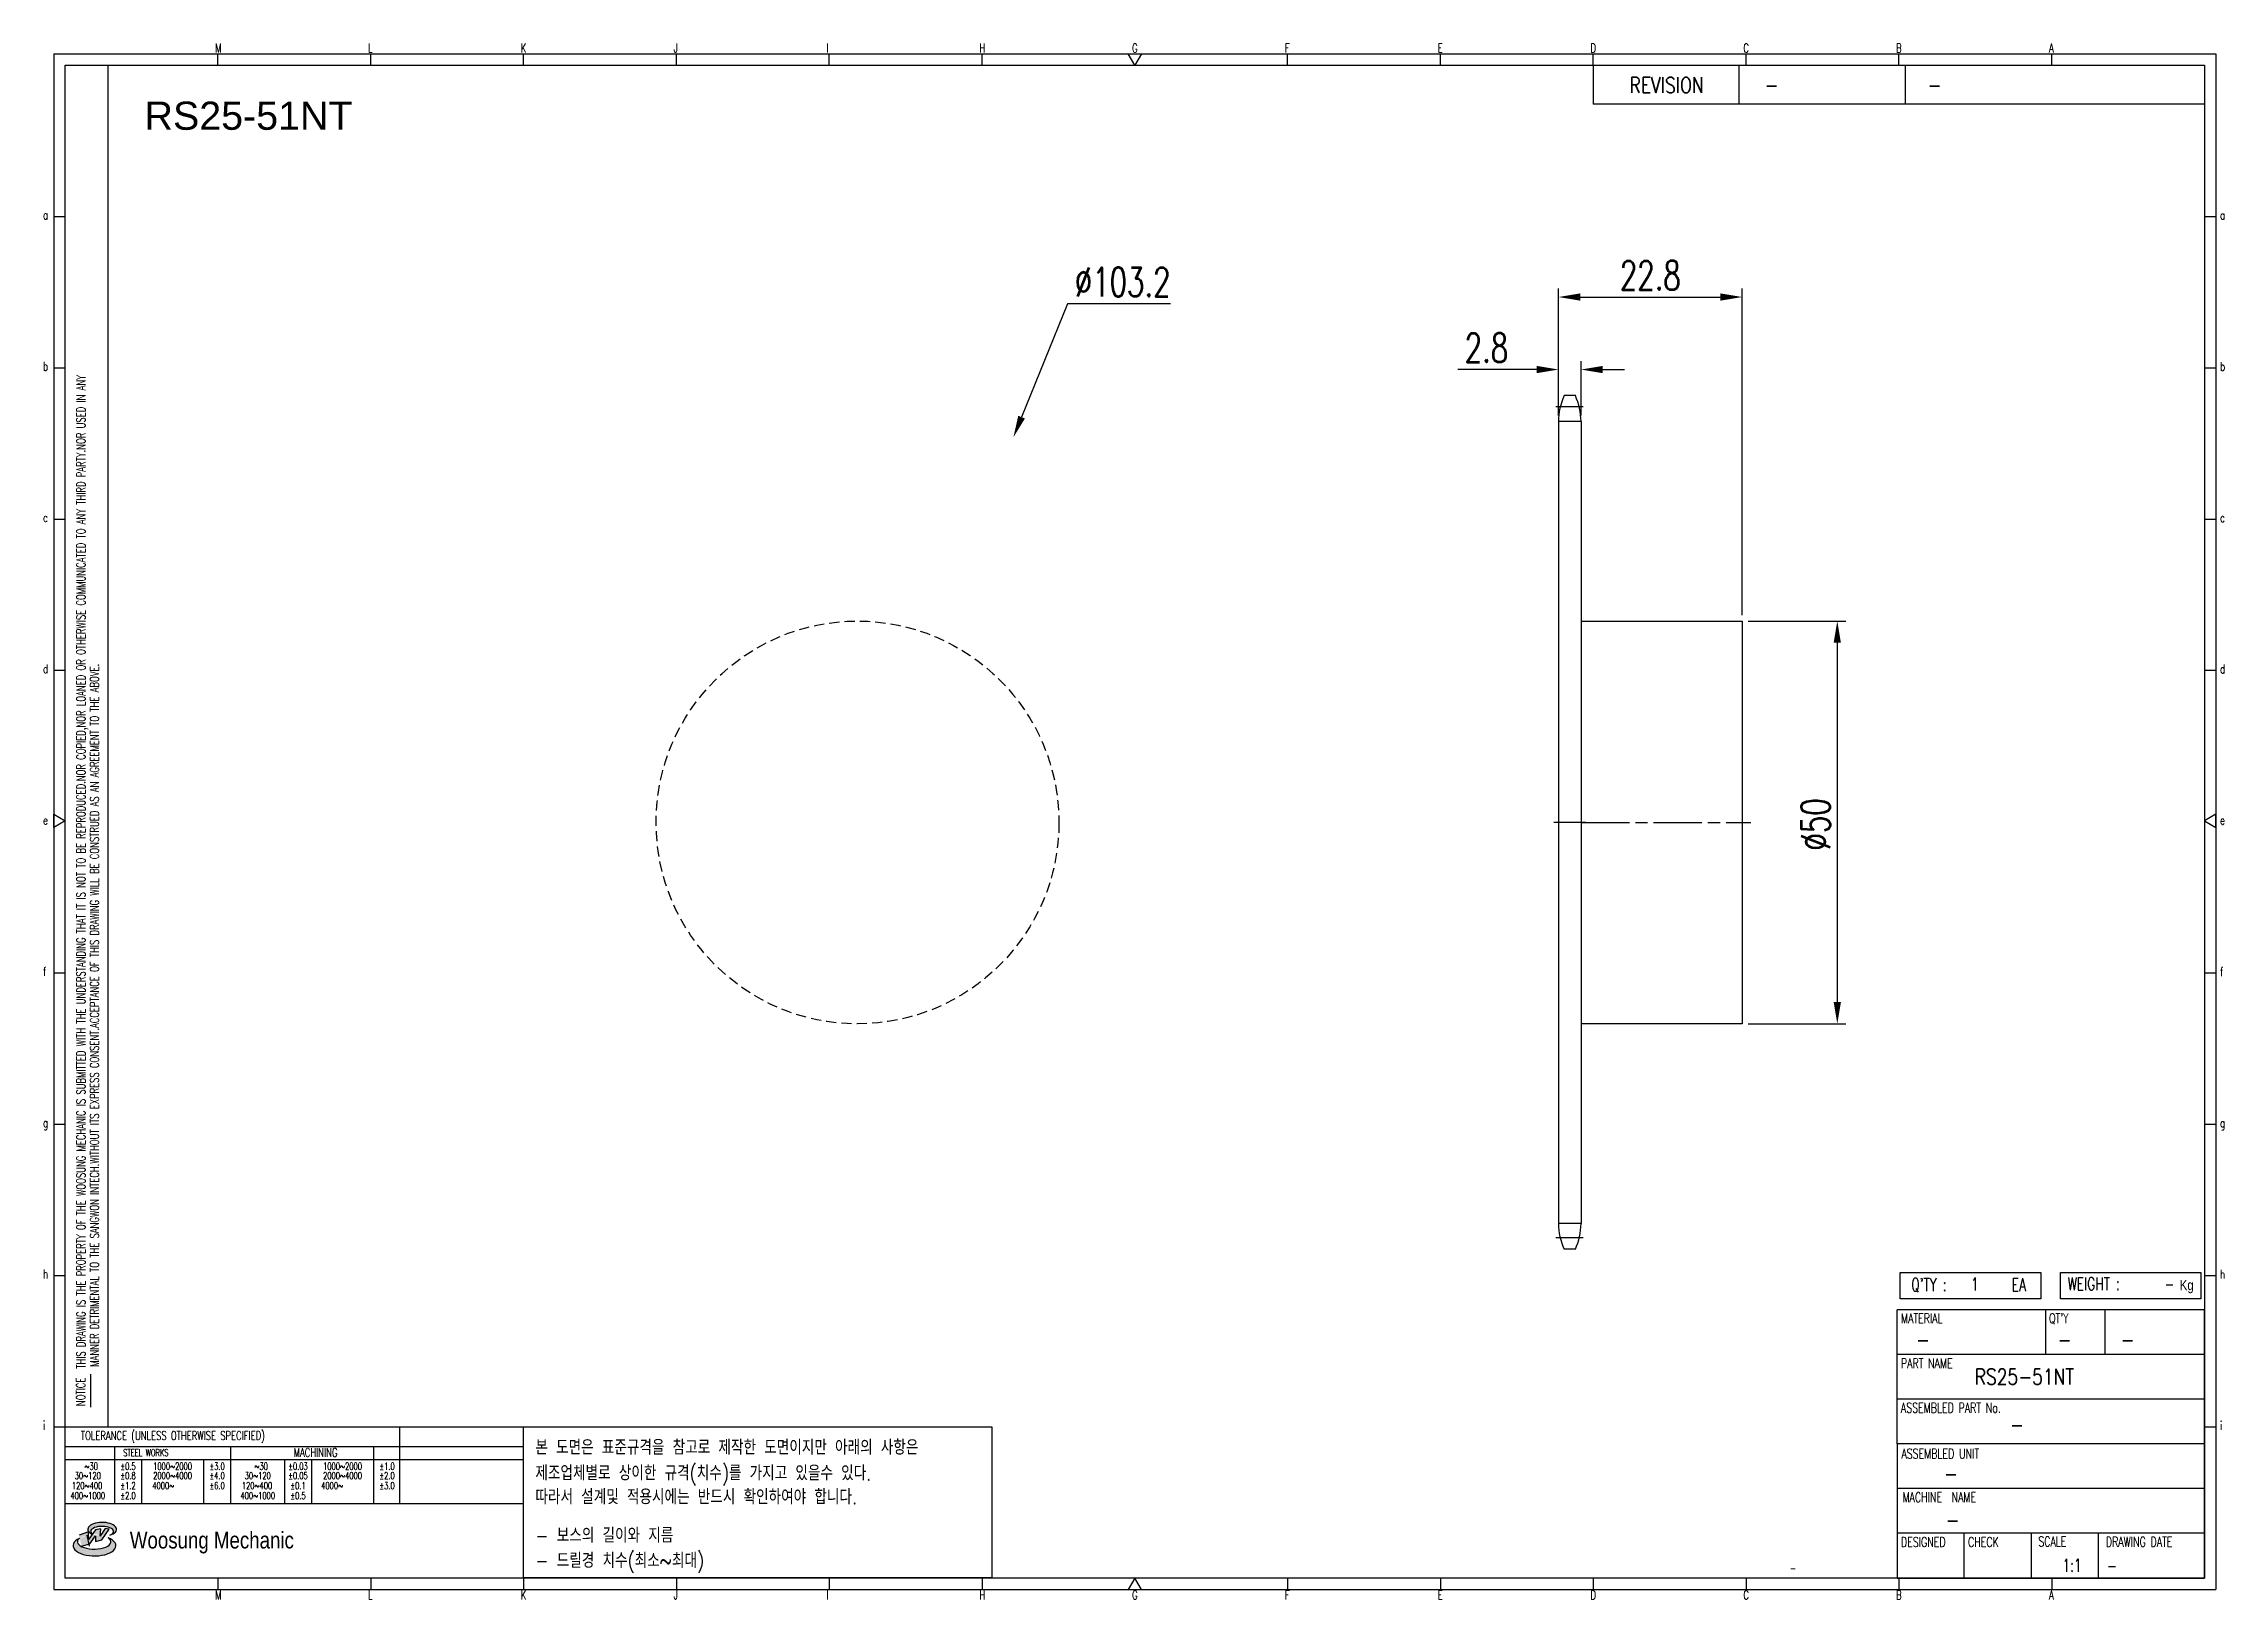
# Model space of a CAD drawing. Header units: millimetres. Extents: x -67631 to -67361, y 2112 to 2305.
import ezdxf
from ezdxf.enums import TextEntityAlignment as Align

# ---------------------------------------------------------------- set-up
doc = ezdxf.new("R2010")
doc.units = ezdxf.units.MM
for name, pattern in [('AM_ISO02W050', [7.5, 6, -1.5]), ('AM_ISO02W050x2', [3.75, 3, -0.75]), ('AM_ISO08W050', [18, 12, -1.5, 3, -1.5]), ('AM_ISO08W050x2', [9, 6, -0.75, 1.5, -0.75]), ('HIDDEN', [9.525, 6.35, -3.175])]:
    doc.linetypes.add(name, pattern=pattern)
for name, color, linetype, lineweight in [('AM_3N', 6, 'AM_ISO02W050', 25), ('AM_7', 4, 'AM_ISO08W050', 25), ('AM_7N', 4, 'AM_ISO08W050', 25)]:
    doc.layers.add(name, color=color, linetype=linetype, lineweight=lineweight)
for name, color, linetype in [('S-DIM', 7, 'Continuous'), ('TITLE', 7, 'Continuous'), ('도면레이아웃', 7, 'Continuous')]:
    doc.layers.add(name, color=color, linetype=linetype)
doc.styles.add('HAN', font='ROMANS.shx', dxfattribs={"width": 0.7, "bigfont": 'whgtxt.shx'})
doc.styles.add('HKD_ST2', font='romans.shx', dxfattribs={"width": 0.7, "height": 4, "bigfont": '@extfont2.shx'})
doc.styles.add('HSG', font='SIMPLEX.shx', dxfattribs={"width": 0.7, "bigfont": 'HSG.shx'})
doc.styles.add('ROMANS', font='romans.shx', dxfattribs={"width": 0.7, "bigfont": 'whgtxt.shx'})
doc.styles.add('SLDTEXTSTYLE4', font='arial.ttf', dxfattribs={"width": 0.8})
doc.styles.get("Standard").update_dxf_attribs({"font": 'arial.ttf'})
doc.dimstyles.new('APP4.5', dxfattribs={"dimscale": 1.5, "dimtxt": 2.4, "dimasz": 1.8, "dimexe": 0.7, "dimexo": 0.5, "dimgap": 0.6, "dimtad": 1, "dimtoh": 1, "dimdec": 1, "dimrnd": 0.01, "dimzin": 9, "dimdsep": 46, "dimtxsty": 'HSG', "dimcen": 0, "dimclrd": 1, "dimclre": 1, "dimclrt": 256, "dimazin": 2, "dimtp": 1, "dimtm": 1, "dimtfac": 0.5, "dimtdec": 1, "dimtofl": 0, "dimtmove": 0, "dimatfit": 3, "dimfxl": 0.7, "dimtvp": 1, "dimtolj": 2, "dimlwd": -1, "dimlwe": -1, "dimarcsym": 0})

# ---------------------------------------------------------------- blocks, each defined once
blk = doc.blocks.new('fyjkfytuj')
for p, q in [((-66537.93, 409.63), (-66517.93, 409.63)), ((-66517.93, 409.63), (-66517.93, 359.63)), ((-66517.93, 359.63), (-66537.93, 359.63))]:
    blk.add_line(p, q)
at = {"layer": 'AM_7N', "linetype": 'AM_ISO08W050x2'}
blk.add_line((-66537.93, 384.63), (-66516.85, 384.63), dxfattribs=at)
blk = doc.blocks.new('SUYWSHJH')
at = {"layer": '도면레이아웃'}
h = blk.add_hatch(color=10, dxfattribs=at)
h.paths.add_polyline_path([(1.544, 35.177), (1.554, 34.966), (1.779, 35.034), (2.054, 35.422), (1.908, 35.446), (1.728, 35.167), (1.741, 35.439), (1.547, 35.405), (1.292, 35.041), (1.295, 35.33), (0.943, 35.208), (1.03, 34.8), (1.336, 34.885)])
edge = h.paths.add_edge_path()
edge.add_ellipse((1.795, 35.421), major_axis=(-0.53, 0), ratio=0.487785, start_angle=122.36065, end_angle=403.39574)
edge.add_line((1.411, 35.244), (1.419, 35.261))
edge.add_ellipse((1.798, 35.344), major_axis=(-0.423, 0), ratio=0.444396, start_angle=131.58977, end_angle=386.19408, ccw=False)
edge = h.paths.add_edge_path()
edge.add_ellipse((1.512, 34.815), major_axis=(-0.793, 0), ratio=0.480113, start_angle=314.67633, end_angle=590.85213)
edge.add_ellipse((1.501, 34.958), major_axis=(-0.62, 0), ratio=0.43311, start_angle=331.7024, end_angle=574.42495, ccw=False)
for p, q in [((0, 90.118), (80.15, 90.118)), ((0, 90.118), (0, 33.191)), ((6.089, 89.693), (6.089, 90.118)), ((11.753, 89.693), (11.753, 90.118)), ((17.418, 89.693), (17.418, 90.118)), ((23.082, 89.693), (23.082, 90.118)), ((28.746, 89.693), (28.746, 90.118)), ((34.411, 89.693), (34.411, 90.118)), ((45.739, 89.693), (45.739, 90.118)), ((51.404, 89.693), (51.404, 90.118)), ((57.068, 89.693), (57.068, 90.118)), ((62.732, 89.693), (62.732, 90.118)), ((68.397, 89.693), (68.397, 90.118)), ((74.061, 89.693), (74.061, 90.118)), ((80.15, 90.118), (80.15, 33.191)), ((0, 84.085), (0.425, 84.085)), ((79.725, 84.085), (80.15, 84.085)), ((0, 78.478), (0.425, 78.478)), ((79.725, 78.478), (80.15, 78.478)), ((0, 72.87), (0.425, 72.87)), ((79.725, 72.87), (80.15, 72.87)), ((0, 67.262), (0.425, 67.262)), ((79.725, 67.262), (80.15, 67.262)), ((0, 56.047), (0.425, 56.047)), ((79.725, 56.047), (80.15, 56.047)), ((0, 50.439), (0.425, 50.439)), ((79.725, 50.439), (80.15, 50.439)), ((0, 44.832), (0.425, 44.832)), ((79.725, 44.832), (80.15, 44.832)), ((1.377, 39.947), (1.377, 41.174)), ((0, 39.224), (0.425, 39.224)), ((79.725, 39.224), (80.15, 39.224)), ((0, 33.191), (80.15, 33.191)), ((6.089, 33.616), (6.089, 33.191)), ((11.753, 33.616), (11.753, 33.191)), ((17.418, 33.616), (17.418, 33.191)), ((23.082, 33.616), (23.082, 33.191)), ((28.746, 33.616), (28.746, 33.191)), ((34.411, 33.616), (34.411, 33.191)), ((45.739, 33.616), (45.739, 33.191)), ((51.404, 33.616), (51.404, 33.191)), ((57.068, 33.616), (57.068, 33.191)), ((62.732, 33.616), (62.732, 33.191)), ((68.397, 33.616), (68.397, 33.191)), ((74.061, 33.616), (74.061, 33.191))]:
    blk.add_line(p, q)
at = {"color": 2}
for p, q in [((2.017, 39.224), (2.017, 89.693)), ((0.425, 39.224), (17.418, 39.224)), ((12.816, 39.224), (12.816, 36.382)), ((17.418, 33.616), (17.418, 39.224)), ((0.425, 38.487), (17.418, 38.487)), ((0.425, 38.012), (17.418, 38.012)), ((2.257, 38.487), (2.257, 36.382)), ((3.257, 38.012), (3.257, 36.382)), ((5.557, 38.012), (5.557, 36.382)), ((6.557, 38.5), (6.557, 36.382)), ((8.557, 38.012), (8.557, 36.382)), ((9.557, 38.026), (9.557, 36.382)), ((11.857, 38.487), (11.857, 36.382)), ((0.425, 36.382), (17.418, 36.382))]:
    blk.add_line(p, q, dxfattribs=at)
at = {"color": 6, "ltscale": 0.5}
for p, q in [((57.068, 89.693), (57.068, 88.246)), ((62.47, 89.693), (62.47, 88.246)), ((68.635, 89.693), (68.635, 88.246)), ((79.725, 88.246), (57.068, 88.246)), ((68.336, 38.59), (68.336, 43.563)), ((79.725, 43.563), (68.336, 43.563)), ((73.827, 43.563), (73.827, 41.905)), ((76.037, 43.563), (76.037, 41.905)), ((79.725, 38.59), (79.725, 43.563)), ((79.725, 41.905), (68.336, 41.905)), ((79.725, 40.248), (68.336, 40.248)), ((68.336, 38.59), (68.336, 33.616)), ((79.725, 38.59), (68.336, 38.59)), ((79.725, 33.616), (79.725, 38.59)), ((79.725, 36.932), (68.336, 36.932)), ((79.725, 35.274), (68.336, 35.274)), ((70.822, 33.616), (70.822, 35.274)), ((73.309, 33.616), (73.309, 35.274)), ((75.796, 33.616), (75.796, 35.274)), ((68.336, 33.616), (79.725, 33.616))]:
    blk.add_line(p, q, dxfattribs=at)
for points in [[(40.075, 89.693), (39.83, 90.118), (40.32, 90.118)], [(0.425, 89.693), (79.725, 89.693), (79.725, 33.616), (0.425, 33.616)], [(0.425, 61.679), (0, 61.433), (0, 61.924)], [(79.725, 61.679), (80.15, 61.433), (80.15, 61.924)], [(40.075, 33.616), (39.83, 33.191), (40.32, 33.191)]]:
    blk.add_lwpolyline(points, close=True)
at = {"layer": 'TITLE', "color": 20}
for p, q in [((68.449, 43.961), (68.449, 44.936)), ((68.449, 44.936), (73.654, 44.936)), ((73.654, 44.936), (73.654, 43.961)), ((74.39, 43.961), (74.39, 44.936)), ((74.39, 44.936), (79.595, 44.936)), ((79.595, 44.936), (79.595, 43.961)), ((73.654, 43.961), (68.449, 43.961)), ((79.595, 43.961), (74.39, 43.961))]:
    blk.add_line(p, q, dxfattribs=at)
at = {"layer": '도면레이아웃'}
for p, q in [((1.295, 35.33), (0.943, 35.208)), ((1.03, 34.8), (1.336, 34.885)), ((1.224, 35.208), (1.311, 34.8)), ((1.224, 35.208), (1.224, 35.208)), ((1.547, 35.405), (1.292, 35.041)), ((1.292, 35.041), (1.295, 35.33)), ((1.336, 34.885), (1.544, 35.177)), ((1.419, 35.261), (1.411, 35.244)), ((1.544, 35.177), (1.554, 34.966)), ((1.741, 35.439), (1.547, 35.405)), ((1.554, 34.966), (1.779, 35.034)), ((1.908, 35.446), (1.728, 35.167)), ((1.728, 35.167), (1.741, 35.439)), ((1.779, 35.034), (2.054, 35.422)), ((2.054, 35.422), (1.908, 35.446))]:
    blk.add_line(p, q, dxfattribs=at)
for centre, major_axis, ratio, start_param, end_param in [((1.795, 35.421), (-0.53, 0), 0.487785, 2.135596, 7.040584), ((1.512, 34.815), (-0.793, 0), 0.480113, 5.492138, 10.312315), ((1.501, 34.958), (-0.62, 0), 0.43311, 5.789299, 10.025607), ((1.798, 35.344), (-0.423, 0), 0.444396, 2.296675, 6.740358)]:
    blk.add_ellipse(centre, major_axis=major_axis, ratio=ratio, start_param=start_param, end_param=end_param, dxfattribs=at)
at = {"color": 4, "style": 'HKD_ST2', "width": 0.7}
for s, p in [('M', (5.988, 90.164)), ('L', (11.652, 90.164)), ('K', (17.316, 90.164)), ('J', (22.981, 90.164)), ('I', (28.645, 90.164)), ('H', (34.309, 90.164)), ('G', (39.974, 90.164)), ('F', (45.638, 90.164)), ('E', (51.302, 90.164)), ('D', (56.967, 90.164)), ('C', (62.631, 90.164)), ('B', (68.295, 90.164)), ('A', (73.96, 90.164)), ('a', (-0.395, 83.976)), ('a', (80.305, 83.97)), ('b', (-0.395, 78.368)), ('b', (80.305, 78.362)), ('c', (-0.395, 72.76)), ('c', (80.305, 72.754)), ('d', (-0.395, 67.153)), ('d', (80.305, 67.147)), ('e', (-0.395, 61.545)), ('e', (80.305, 61.539)), ('f', (-0.395, 55.937)), ('f', (80.305, 55.931)), ('g', (-0.395, 50.33)), ('g', (80.305, 50.324)), ('h', (-0.395, 44.722)), ('h', (80.305, 44.716)), ('i', (-0.395, 39.114)), ('i', (80.305, 39.108)), ('M', (5.988, 32.824)), ('L', (11.652, 32.824)), ('K', (17.316, 32.824)), ('J', (22.981, 32.824)), ('I', (28.645, 32.824)), ('H', (34.309, 32.824)), ('G', (39.974, 32.824)), ('F', (45.638, 32.824)), ('E', (51.302, 32.824)), ('D', (56.967, 32.824)), ('C', (62.631, 32.824)), ('B', (68.295, 32.824)), ('A', (73.96, 32.824))]:
    blk.add_text(s, height=0.326, dxfattribs=at).set_placement(p)
for s, height, style, width, p in [('REVISION', 0.5806, 'HAN', 0.8, (58.415, 88.664)), ('-', 0.581, 'HAN', 0.8, (63.426, 88.664)), ('-', 0.581, 'HAN', 0.8, (69.468, 88.664)), ("Q'TY : ", 0.4746, 'HKD_ST2', 0.7, (68.857, 44.253)), ('1', 0.475, 'HKD_ST2', 0.7, (71.071, 44.275)), ('EA', 0.4746, 'HKD_ST2', 0.7, (72.578, 44.253)), ('WEIGHT : ', 0.4746, 'HKD_ST2', 0.7, (74.65, 44.286)), ('-', 0.581, 'HAN', 0.8, (69.029, 42.157)), ('-', 0.581, 'HAN', 0.8, (74.289, 42.157)), ('-', 0.581, 'HAN', 0.8, (76.623, 42.157)), ('-', 0.581, 'HAN', 0.8, (72.515, 39.013)), ('-', 0.581, 'HAN', 0.8, (70.067, 37.189)), ('-', 0.581, 'HAN', 0.8, (70.126, 35.48)), ('1:1', 0.4746, 'HKD_ST2', 0.7, (74.458, 33.848)), ('-', 0.475, 'HKD_ST2', 0.7, (76.112, 33.837))]:
    blk.add_text(s, height=height, dxfattribs=dict(style=style, width=width)).set_placement(p)
at = {"color": 2, "style": 'HKD_ST2', "width": 0.7}
for s, p in [(' THIS DRAWING IS THE PROPERTY OF THE WOOSUNG MECHANIC IS SUBMITTED WITH THE UNDERSTANDING THAT IT IS NOT TO BE REPRODUCED.NOR COPIED,NOR LOANED OR OTHERWISE COMMUNICATED TO ANY THIRD PARTY.NOR USED IN ANY', (1.173, 41.217)), ('MANNER DETRIMENTAL TO THE SANGWON INTECH.WITHOUT ITS EXPRESS CONSENT.ACCEPTANCE OF THIS DRAWING WILL BE CONSTRUED AS AN AGREEMENT TO THE ABOVE.', (1.672, 41.447))]:
    blk.add_text(s, height=0.326266, rotation=90, dxfattribs=at).set_placement(p)
at = {"style": 'HKD_ST2', "width": 0.7}
blk.add_text('-', height=0.475, dxfattribs=at).set_placement((78.613, 44.286), align=Align.RIGHT)
at = {"color": 4, "style": 'HKD_ST2', "width": 0.7}
for s, height, p in [('MATERIAL', 0.3651, (68.474, 43.425)), ("QT'Y", 0.3651, (73.965, 43.425)), ('PART NAME', 0.3651, (68.474, 41.756)), ('ASSEMBLED PART No.', 0.36511, (68.474, 40.109)), ('ASSEMBLED UNIT', 0.36511, (68.49, 38.408)), ('MACHINE  NAME', 0.36511, (68.532, 36.794)), ('DESIGNED', 0.3651, (68.474, 35.136)), ('CHECK', 0.3651, (70.961, 35.136)), ('SCALE', 0.3651, (73.566, 35.153)), ('DRAWING DATE', 0.36511, (76.071, 35.141))]:
    blk.add_text(s, height=height, dxfattribs=at).set_placement(p, align=Align.TOP_LEFT)
at = {"style": 'HKD_ST2', "width": 0.7}
blk.add_text('NOTICE', height=0.3263, rotation=90, dxfattribs=at).set_placement((1.163, 39.988))
for s, height, style, width, p in [('TOLERANCE (UNLESS OTHERWISE SPECIFIED)', 0.32627, 'HKD_ST2', 0.7, (4.417, 38.896)), ('-', 0.326, 'ROMANS', 0.65, (64.469, 33.975))]:
    blk.add_text(s, height=height, dxfattribs=dict(style=style, width=width)).set_placement(p, align=Align.MIDDLE_CENTER)
at = {"color": 4, "style": 'HKD_ST2', "width": 0.7}
for s, height, p in [('STEEL WORKS', 0.26101, (3.416, 38.268)), ('MACHINING', 0.3263, (9.707, 38.27)), ('%%P0.5', 0.261, (2.757, 37.762)), ('%%P0.8', 0.261, (2.757, 37.411)), ('%%P3.0', 0.261, (6.057, 37.762)), ('%%P4.0', 0.261, (6.057, 37.411)), ('%%P0.03', 0.261, (9.057, 37.762)), ('%%P0.05', 0.261, (9.057, 37.411)), ('%%P1.0', 0.261, (12.357, 37.762)), ('%%P2.0', 0.261, (12.357, 37.411)), ('%%P1.2', 0.261, (2.757, 37.045)), ('%%P2.0', 0.261, (2.757, 36.67)), ('%%P6.0', 0.261, (6.057, 37.045)), ('%%P0.1', 0.261, (9.057, 37.045)), ('%%P0.5', 0.261, (9.057, 36.67)), ('%%P3.0', 0.261, (12.357, 37.045))]:
    blk.add_text(s, height=height, dxfattribs=at).set_placement(p, align=Align.MIDDLE)
for s, height, p in [('30%%126120', 0.261, (1.263, 37.411)), ('%%12630', 0.261, (1.389, 37.762)), ('2000%%1264000', 0.26101, (4.407, 37.411)), ('1000%%1262000', 0.26101, (4.407, 37.762)), ('30%%126120', 0.261, (7.563, 37.411)), ('%%12630', 0.261, (7.689, 37.762)), ('2000%%1264000', 0.26101, (10.707, 37.411)), ('1000%%1262000', 0.26101, (10.707, 37.762)), ('400%%1261000', 0.26101, (1.263, 36.67)), ('120%%126400', 0.26101, (1.237, 37.045)), ('4000%%126', 0.261, (4.061, 37.045)), ('400%%1261000', 0.26101, (7.563, 36.67)), ('120%%126400', 0.26101, (7.537, 37.045)), ('4000%%126', 0.261, (10.321, 37.045))]:
    blk.add_text(s, height=height, dxfattribs=at).set_placement(p, align=Align.MIDDLE_CENTER)
at = {"color": 1, "style": 'SLDTEXTSTYLE4', "width": 0.8}
blk.add_text('Woosung Mechanic', height=0.61957, dxfattribs=at).set_placement((2.822, 34.711))
at = {"layer": 'TITLE', "width": 0.8}
blk.add_text('Kg', height=0.3789, dxfattribs=at).set_placement((78.807, 44.286))
blk = doc.blocks.new('*D22')
at = {"layer": 'Defpoints', "color": 0, "transparency": 16777216}
for p in [(-67440.61, 2264.69), (-67443.41, 2258.25), (-67440.61, 2258.25)]:
    blk.add_point(p, dxfattribs=at)
at = {"layer": 'S-DIM', "color": 1, "transparency": 16777216}
for p, q in [((-67446.11, 2264.69), (-67455.89, 2264.69)), ((-67443.41, 2259), (-67443.41, 2265.74)), ((-67440.61, 2259), (-67440.61, 2265.74)), ((-67437.91, 2264.69), (-67435.21, 2264.69))]:
    blk.add_line(p, q, dxfattribs=at)
for points in [[(-67446.11, 2265.14), (-67446.11, 2264.24), (-67443.41, 2264.69)], [(-67437.91, 2265.14), (-67437.91, 2264.24), (-67440.61, 2264.69)]]:
    blk.add_solid(points, dxfattribs=at)
at = {"layer": 'S-DIM', "transparency": 16777216, "insert": (-67452.35, 2267.39), "char_height": 3.6, "attachment_point": 5, "style": 'HSG'}
blk.add_mtext('\\A2;2.8', dxfattribs=at)
blk = doc.blocks.new('*D23')
at = {"layer": 'Defpoints', "color": 0, "transparency": 16777216}
for p in [(-67420.61, 2273.69), (-67443.41, 2258.25), (-67420.61, 2233.47)]:
    blk.add_point(p, dxfattribs=at)
at = {"layer": 'S-DIM', "color": 1, "transparency": 16777216}
for p, q in [((-67443.41, 2259), (-67443.41, 2274.74)), ((-67420.61, 2234.22), (-67420.61, 2274.74)), ((-67440.71, 2273.69), (-67423.31, 2273.69))]:
    blk.add_line(p, q, dxfattribs=at)
for points in [[(-67440.71, 2274.14), (-67440.71, 2273.24), (-67443.41, 2273.69)], [(-67423.31, 2274.14), (-67423.31, 2273.24), (-67420.61, 2273.69)]]:
    blk.add_solid(points, dxfattribs=at)
at = {"layer": 'S-DIM', "transparency": 16777216, "insert": (-67432.01, 2276.39), "char_height": 3.6, "attachment_point": 5, "style": 'HSG'}
blk.add_mtext('\\A2;22.8', dxfattribs=at)
blk = doc.blocks.new('*D24')
at = {"layer": 'Defpoints', "color": 0, "transparency": 16777216}
for p in [(-67420.61, 2233.47), (-67420.61, 2183.47), (-67408.8, 2183.47)]:
    blk.add_point(p, dxfattribs=at)
at = {"layer": 'S-DIM', "color": 1, "transparency": 16777216}
for p, q in [((-67419.86, 2233.47), (-67407.75, 2233.47)), ((-67408.8, 2230.77), (-67408.8, 2186.17)), ((-67419.86, 2183.47), (-67407.75, 2183.47))]:
    blk.add_line(p, q, dxfattribs=at)
for points in [[(-67409.25, 2230.77), (-67408.35, 2230.77), (-67408.8, 2233.47)], [(-67409.25, 2186.17), (-67408.35, 2186.17), (-67408.8, 2183.47)]]:
    blk.add_solid(points, dxfattribs=at)
at = {"layer": 'S-DIM', "transparency": 16777216, "insert": (-67411.5, 2208.23), "char_height": 3.6, "attachment_point": 5, "rotation": 90, "style": 'HSG'}
blk.add_mtext('\\A2;%%c50', dxfattribs=at)
blk = doc.blocks.new('*D25')
at = {"layer": 'Defpoints', "color": 0, "transparency": 16777216}
for p in [(-67511.07, 2256.28), (-67549.77, 2160.66)]:
    blk.add_point(p, dxfattribs=at)
at = {"layer": 'S-DIM', "color": 1, "transparency": 16777216}
for p, q in [((-67504.35, 2272.86), (-67510.05, 2258.78)), ((-67491.57, 2272.86), (-67504.35, 2272.86))]:
    blk.add_line(p, q, dxfattribs=at)
blk.add_solid([(-67510.47, 2258.95), (-67509.64, 2258.61), (-67511.07, 2256.28)], dxfattribs=at)
at = {"layer": 'S-DIM', "transparency": 16777216, "insert": (-67497.51, 2275.56), "char_height": 3.6, "attachment_point": 5, "style": 'HSG'}
blk.add_mtext('\\A2;∅103.2', dxfattribs=at)

msp = doc.modelspace()

# ---------------------------------------------------------------- linework, layer by layer
for p, q in [((-67441.31, 2261.45), (-67442.7, 2261.45)), ((-67443.41, 2258.25), (-67443.41, 2158.69)), ((-67440.61, 2258.25), (-67440.61, 2158.69)), ((-67441.31, 2155.49), (-67442.7, 2155.49))]:
    msp.add_line(p, q)
at = {"color": 4}
msp.add_lwpolyline([(-67571.87, 2133.47), (-67513.73, 2133.47), (-67513.73, 2114.69), (-67571.87, 2114.69)], close=True, dxfattribs=at)
at = {"color": 2, "linetype": 'HIDDEN', "ltscale": 0.2}
msp.add_circle((-67530.42, 2208.47), 25, dxfattribs=at)
for centre, start, end in [((-67435.81, 2258.25), 155.0989, 180), ((-67448.21, 2258.25), 0, 24.9011), ((-67435.81, 2158.69), 180, 204.9011), ((-67448.21, 2158.69), 335.0989, 0)]:
    msp.add_arc(centre, 7.6, start, end)
at = {"layer": 'AM_3N', "linetype": 'AM_ISO02W050x2'}
for p, q in [((-67440.61, 2258.25), (-67443.41, 2258.25)), ((-67440.61, 2158.69), (-67443.41, 2158.69))]:
    msp.add_line(p, q, dxfattribs=at)
at = {"layer": 'AM_7', "linetype": 'AM_ISO08W050x2'}
for p, q in [((-67440.33, 2260.05), (-67443.72, 2260.05)), ((-67440.02, 2208.47), (-67443.99, 2208.47)), ((-67440.33, 2156.9), (-67443.72, 2156.9))]:
    msp.add_line(p, q, dxfattribs=at)

# ---------------------------------------------------------------- block references
at = {"xscale": 3.34878058944, "yscale": 3.34878058944, "zscale": 3.34878058944}
msp.add_blockref('SUYWSHJH', (-67630.2, 2002.11), dxfattribs=at)
msp.add_blockref('fyjkfytuj', (-902.67, 1823.84))

# ---------------------------------------------------------------- texts
at = {"color": 2}
msp.add_text('RS25-51NT', height=3.499, dxfattribs=at).set_placement((-67618.92, 2294.45))
at = {"style": 'HAN', "width": 0.8}
msp.add_text('RS25-51NT', height=1.944, dxfattribs=at).set_placement((-67391.74, 2138.7))
at = {"color": 4, "style": 'HAN', "width": 0.8}
for s, p in [('본 도면은 표준규격을 참고로 제작한 도면이지만 아래의 사항은', (-67570.41, 2129.99)), ('제조업체별로 상이한 규격(치수)를 가지고 있을수 있다.', (-67570.41, 2126.8)), ('따라서 설계및 적용시에는 반드시 확인하여야 합니다.', (-67570.41, 2123.84)), ('- 보스의 길이와 지름', (-67570.41, 2119.07)), ('- 드릴경 치수(최소~최대)', (-67570.41, 2115.94))]:
    msp.add_text(s, height=1.8397, dxfattribs=at).set_placement(p)

# ---------------------------------------------------------------- dimensions: what is measured, and where the dimension line sits
at = {"layer": 'S-DIM'}
dim = msp.add_diameter_dim_2p(p1=(-67549.7671, 2160.6647), p2=(-67511.0657, 2256.279), dimstyle='APP4.5', dxfattribs=at)
dim.commit()
dim.dimension.update_dxf_attribs({"geometry": '*D25', "text_midpoint": (-67497.5133, 2272.8624), "dimtype": 163})
dim = msp.add_linear_dim(base=(-67420.61, 2273.69), p1=(-67443.41, 2258.25), p2=(-67420.61, 2233.47), dimstyle='APP4.5', dxfattribs=at)
dim.commit()
dim.dimension.update_dxf_attribs({"geometry": '*D23', "text_midpoint": (-67432.01, 2276.39)})
dim = msp.add_linear_dim(base=(-67440.61, 2264.69), p1=(-67443.41, 2258.25), p2=(-67440.61, 2258.25), dimstyle='APP4.5', dxfattribs=at)
dim.commit()
dim.dimension.update_dxf_attribs({"geometry": '*D22', "text_midpoint": (-67452.35, 2264.69), "dimtype": 160})
dim = msp.add_linear_dim(base=(-67408.8, 2183.47), p1=(-67420.61, 2233.47), p2=(-67420.61, 2183.47), angle=90, text='%%c<>', dimstyle='APP4.5', dxfattribs=at)
dim.commit()
dim.dimension.update_dxf_attribs({"geometry": '*D24', "text_midpoint": (-67408.8, 2208.23), "dimtype": 160})

doc.saveas('drawing.dxf')
